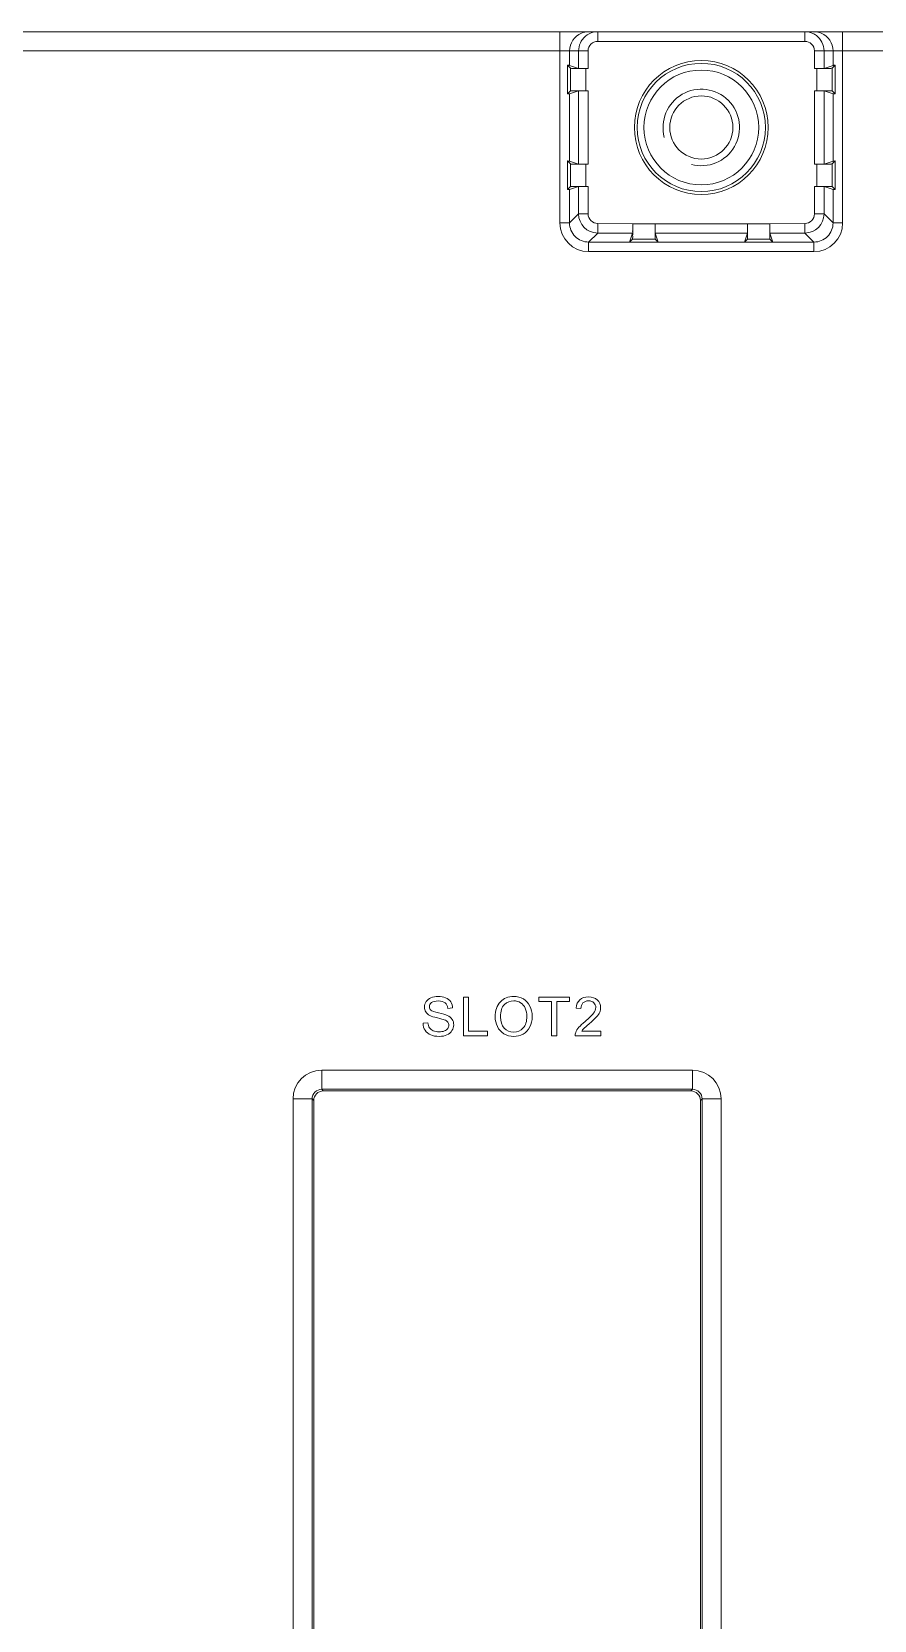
# Model space of a CAD drawing. Header units: millimetres. Extents: x 33157 to 59611, y -29750 to 1750.
# Drawn here: x 55029.7 to 55073.7, y -4279.7 to -4196.7 of the extents above; entities that cross this region are included whole.
import ezdxf

# ---------------------------------------------------------------- set-up
doc = ezdxf.new("R2010")
doc.units = ezdxf.units.MM
doc.layers.get('0').update_dxf_attribs({"lineweight": 18})

msp = doc.modelspace()

# ---------------------------------------------------------------- linework, layer by layer
at = {"lineweight": 9}
for p, q in [((55057.32, -4196.655), (55057.32, -4206.643)), ((55059.292, -4196.655), (55059.292, -4197.155)), ((55070.122, -4196.655), (55070.122, -4197.155)), ((55072.094, -4196.655), (55072.094, -4206.643)), ((55057.82, -4197.655), (55057.82, -4198.409)), ((55058.292, -4197.655), (55058.292, -4198.566)), ((55058.792, -4197.655), (55058.792, -4198.571)), ((55070.622, -4197.655), (55070.622, -4198.571)), ((55071.122, -4197.655), (55071.122, -4198.566)), ((55071.594, -4197.655), (55071.594, -4198.409)), ((55057.709, -4198.407), (55057.709, -4199.903)), ((55057.866, -4198.564), (55057.866, -4199.746)), ((55058.666, -4198.571), (55058.666, -4199.739)), ((55070.748, -4198.571), (55070.748, -4199.739)), ((55071.548, -4198.564), (55071.548, -4199.746)), ((55071.705, -4198.407), (55071.705, -4199.903)), ((55058.292, -4199.743), (55058.292, -4203.566)), ((55058.792, -4199.739), (55058.792, -4203.571)), ((55070.622, -4199.739), (55070.622, -4203.571)), ((55071.122, -4199.743), (55071.122, -4203.566)), ((55057.82, -4199.901), (55057.82, -4203.409)), ((55071.594, -4199.901), (55071.594, -4203.409)), ((55057.709, -4203.407), (55057.709, -4204.903)), ((55057.866, -4203.564), (55057.866, -4204.746)), ((55058.666, -4203.571), (55058.666, -4204.739)), ((55070.748, -4203.571), (55070.748, -4204.739)), ((55071.548, -4203.564), (55071.548, -4204.746)), ((55071.705, -4203.407), (55071.705, -4204.903)), ((55058.292, -4204.743), (55058.292, -4206.17)), ((55058.792, -4204.739), (55058.792, -4206.17)), ((55070.622, -4204.739), (55070.622, -4206.17)), ((55071.122, -4204.743), (55071.122, -4206.17)), ((55057.82, -4204.901), (55057.82, -4206.643)), ((55071.594, -4204.901), (55071.594, -4206.643)), ((55059.291, -4206.67), (55059.291, -4207.17)), ((55070.122, -4206.67), (55070.122, -4207.17)), ((55058.819, -4207.642), (55058.819, -4208.142)), ((55070.595, -4207.642), (55070.595, -4208.142)), ((55044.866, -4250.914), (55044.866, -4251.914)), ((55064.248, -4250.914), (55064.248, -4251.914)), ((55043.366, -4252.414), (55043.366, -4307.246)), ((55044.366, -4252.414), (55044.366, -4307.246)), ((55044.451, -4252.499), (55044.451, -4307.161)), ((55064.663, -4252.499), (55064.663, -4307.161)), ((55064.748, -4252.414), (55064.748, -4307.246)), ((55065.748, -4252.414), (55065.748, -4307.246))]:
    msp.add_line(p, q, dxfattribs=at)
for points in [[(54868.32, -4196.655), (54868.32, -4196.655), (55131.206, -4196.655), (55131.206, -4196.655)], [(55058.437, -4196.731), (55058.063, -4196.886), (55057.82, -4197.251), (55057.82, -4197.655)], [(55058.385, -4197.234), (55058.324, -4197.364), (55058.292, -4197.511), (55058.292, -4197.655)], [(55058.49, -4197.057), (55058.449, -4197.112), (55058.414, -4197.172), (55058.385, -4197.234)], [(55058.437, -4196.731), (55058.557, -4196.681), (55058.689, -4196.655), (55058.819, -4196.655)], [(55059.292, -4196.655), (55058.976, -4196.655), (55058.679, -4196.804), (55058.49, -4197.057)], [(55059.292, -4197.155), (55059.016, -4197.155), (55058.792, -4197.379), (55058.792, -4197.655)], [(55070.122, -4197.155), (55070.122, -4197.155), (55059.292, -4197.155), (55059.292, -4197.155)], [(55070.543, -4196.748), (55070.413, -4196.687), (55070.266, -4196.655), (55070.122, -4196.655)], [(55070.622, -4197.655), (55070.622, -4197.379), (55070.398, -4197.155), (55070.122, -4197.155)], [(55070.72, -4196.853), (55070.665, -4196.812), (55070.605, -4196.777), (55070.543, -4196.748)], [(55070.977, -4196.731), (55070.857, -4196.681), (55070.725, -4196.655), (55070.595, -4196.655)], [(55071.122, -4197.655), (55071.122, -4197.339), (55070.973, -4197.042), (55070.72, -4196.853)], [(55071.594, -4197.655), (55071.594, -4197.251), (55071.351, -4196.886), (55070.977, -4196.731)], [(55025.622, -4197.655), (55025.622, -4197.655), (55058.792, -4197.655), (55058.792, -4197.655)], [(55070.622, -4197.655), (55070.622, -4197.655), (55103.792, -4197.655), (55103.792, -4197.655)], [(55057.866, -4198.564), (55057.866, -4198.564), (55057.709, -4198.407), (55057.709, -4198.407)], [(55057.82, -4198.409), (55057.817, -4198.408), (55057.778, -4198.407), (55057.709, -4198.407)], [(55057.82, -4198.409), (55057.82, -4198.409), (55058.292, -4198.566), (55058.292, -4198.566)], [(55057.866, -4198.564), (55057.87, -4198.568), (55058.227, -4198.571), (55058.666, -4198.571)], [(55058.292, -4198.566), (55058.299, -4198.569), (55058.52, -4198.571), (55058.792, -4198.571)], [(55058.792, -4198.571), (55058.792, -4198.571), (55058.666, -4198.571), (55058.666, -4198.571)], [(55070.622, -4198.571), (55070.622, -4198.571), (55070.748, -4198.571), (55070.748, -4198.571)], [(55071.594, -4198.409), (55071.594, -4198.409), (55071.122, -4198.566), (55071.122, -4198.566)], [(55071.548, -4198.564), (55071.548, -4198.564), (55071.705, -4198.407), (55071.705, -4198.407)], [(55071.705, -4198.407), (55071.636, -4198.407), (55071.597, -4198.408), (55071.594, -4198.409)], [(55057.866, -4199.746), (55057.866, -4199.746), (55057.709, -4199.903), (55057.709, -4199.903)], [(55057.82, -4199.901), (55057.82, -4199.901), (55058.292, -4199.743), (55058.292, -4199.743)], [(55058.792, -4199.739), (55058.792, -4199.739), (55058.666, -4199.739), (55058.666, -4199.739)], [(55070.622, -4199.739), (55070.622, -4199.739), (55070.748, -4199.739), (55070.748, -4199.739)], [(55071.122, -4199.743), (55071.115, -4199.741), (55070.893, -4199.739), (55070.622, -4199.739)], [(55071.548, -4199.746), (55071.544, -4199.742), (55071.187, -4199.739), (55070.748, -4199.739)], [(55071.594, -4199.901), (55071.594, -4199.901), (55071.122, -4199.743), (55071.122, -4199.743)], [(55071.548, -4199.746), (55071.548, -4199.746), (55071.705, -4199.903), (55071.705, -4199.903)], [(55057.709, -4199.903), (55057.778, -4199.903), (55057.817, -4199.902), (55057.82, -4199.901)], [(55071.594, -4199.901), (55071.597, -4199.902), (55071.636, -4199.903), (55071.705, -4199.903)], [(55057.866, -4203.564), (55057.866, -4203.564), (55057.709, -4203.407), (55057.709, -4203.407)], [(55057.82, -4203.409), (55057.817, -4203.408), (55057.778, -4203.407), (55057.709, -4203.407)], [(55057.82, -4203.409), (55057.82, -4203.409), (55058.292, -4203.566), (55058.292, -4203.566)], [(55057.866, -4203.564), (55057.87, -4203.568), (55058.227, -4203.571), (55058.666, -4203.571)], [(55058.292, -4203.566), (55058.299, -4203.569), (55058.52, -4203.571), (55058.792, -4203.571)], [(55058.792, -4203.571), (55058.792, -4203.571), (55058.666, -4203.571), (55058.666, -4203.571)], [(55070.622, -4203.571), (55070.622, -4203.571), (55070.748, -4203.571), (55070.748, -4203.571)], [(55071.594, -4203.409), (55071.594, -4203.409), (55071.122, -4203.566), (55071.122, -4203.566)], [(55071.548, -4203.564), (55071.548, -4203.564), (55071.705, -4203.407), (55071.705, -4203.407)], [(55071.705, -4203.407), (55071.636, -4203.407), (55071.597, -4203.408), (55071.594, -4203.409)], [(55057.866, -4204.746), (55057.866, -4204.746), (55057.709, -4204.903), (55057.709, -4204.903)], [(55057.82, -4204.901), (55057.82, -4204.901), (55058.292, -4204.743), (55058.292, -4204.743)], [(55058.792, -4204.739), (55058.792, -4204.739), (55058.666, -4204.739), (55058.666, -4204.739)], [(55070.622, -4204.739), (55070.622, -4204.739), (55070.748, -4204.739), (55070.748, -4204.739)], [(55071.122, -4204.743), (55071.115, -4204.741), (55070.893, -4204.739), (55070.622, -4204.739)], [(55071.548, -4204.746), (55071.544, -4204.742), (55071.187, -4204.739), (55070.748, -4204.739)], [(55071.594, -4204.901), (55071.594, -4204.901), (55071.122, -4204.743), (55071.122, -4204.743)], [(55071.548, -4204.746), (55071.548, -4204.746), (55071.705, -4204.903), (55071.705, -4204.903)], [(55057.709, -4204.903), (55057.778, -4204.903), (55057.817, -4204.902), (55057.82, -4204.901)], [(55071.594, -4204.901), (55071.597, -4204.902), (55071.636, -4204.903), (55071.705, -4204.903)], [(55058.292, -4206.17), (55058.292, -4206.17), (55057.82, -4206.643), (55057.82, -4206.643)], [(55058.792, -4206.17), (55058.792, -4206.17), (55058.292, -4206.17), (55058.292, -4206.17)], [(55058.292, -4206.17), (55058.292, -4206.723), (55058.739, -4207.17), (55059.291, -4207.17)], [(55070.122, -4207.17), (55070.675, -4207.17), (55071.122, -4206.723), (55071.122, -4206.17)], [(55070.622, -4206.17), (55070.622, -4206.17), (55071.122, -4206.17), (55071.122, -4206.17)], [(55071.122, -4206.17), (55071.122, -4206.17), (55071.594, -4206.643), (55071.594, -4206.643)], [(55057.32, -4206.643), (55057.32, -4206.643), (55057.82, -4206.643), (55057.82, -4206.643)], [(55057.32, -4206.643), (55057.32, -4207.471), (55057.991, -4208.142), (55058.819, -4208.142)], [(55059.291, -4207.17), (55059.291, -4207.17), (55058.819, -4207.642), (55058.819, -4207.642)], [(55059.291, -4206.67), (55059.291, -4206.67), (55061.123, -4206.683), (55061.123, -4206.683)], [(55059.291, -4207.17), (55059.291, -4207.17), (55061.118, -4207.17), (55061.118, -4207.17)], [(55060.961, -4207.642), (55060.961, -4207.642), (55061.118, -4207.17), (55061.118, -4207.17)], [(55061.123, -4206.683), (55061.123, -4206.683), (55068.291, -4206.683), (55068.291, -4206.683)], [(55062.295, -4207.17), (55062.295, -4207.17), (55067.118, -4207.17), (55067.118, -4207.17)], [(55062.453, -4207.642), (55062.453, -4207.642), (55062.295, -4207.17), (55062.295, -4207.17)], [(55066.961, -4207.642), (55066.961, -4207.642), (55067.118, -4207.17), (55067.118, -4207.17)], [(55068.291, -4206.683), (55068.291, -4206.683), (55070.122, -4206.67), (55070.122, -4206.67)], [(55068.295, -4207.17), (55068.295, -4207.17), (55070.122, -4207.17), (55070.122, -4207.17)], [(55068.453, -4207.642), (55068.453, -4207.642), (55068.295, -4207.17), (55068.295, -4207.17)], [(55070.122, -4207.17), (55070.122, -4207.17), (55070.595, -4207.642), (55070.595, -4207.642)], [(55070.595, -4208.142), (55071.423, -4208.142), (55072.094, -4207.471), (55072.094, -4206.643)], [(55072.094, -4206.643), (55072.094, -4206.643), (55071.594, -4206.643), (55071.594, -4206.643)], [(55058.819, -4207.642), (55058.819, -4207.642), (55060.961, -4207.642), (55060.961, -4207.642)], [(55060.96, -4207.651), (55060.96, -4207.651), (55062.453, -4207.651), (55062.453, -4207.651)], [(55061.116, -4207.496), (55061.116, -4207.496), (55060.96, -4207.651), (55060.96, -4207.651)], [(55061.116, -4207.496), (55061.116, -4207.496), (55062.298, -4207.496), (55062.298, -4207.496)], [(55062.298, -4207.496), (55062.298, -4207.496), (55062.453, -4207.646), (55062.453, -4207.646)], [(55062.453, -4207.642), (55062.453, -4207.642), (55066.961, -4207.642), (55066.961, -4207.642)], [(55062.453, -4207.651), (55062.453, -4207.651), (55062.453, -4207.651), (55062.453, -4207.651)], [(55066.96, -4207.651), (55066.96, -4207.651), (55068.453, -4207.651), (55068.453, -4207.651)], [(55067.116, -4207.496), (55067.116, -4207.496), (55066.96, -4207.651), (55066.96, -4207.651)], [(55067.116, -4207.496), (55067.116, -4207.496), (55068.298, -4207.496), (55068.298, -4207.496)], [(55068.298, -4207.496), (55068.298, -4207.496), (55068.453, -4207.646), (55068.453, -4207.646)], [(55068.453, -4207.642), (55068.453, -4207.642), (55070.595, -4207.642), (55070.595, -4207.642)], [(55068.453, -4207.651), (55068.453, -4207.651), (55068.453, -4207.651), (55068.453, -4207.651)], [(55058.819, -4208.142), (55058.819, -4208.142), (55070.595, -4208.142), (55070.595, -4208.142)], [(55044.866, -4250.914), (55044.037, -4250.914), (55043.366, -4251.585), (55043.366, -4252.414)], [(55044.866, -4250.914), (55044.866, -4250.914), (55064.248, -4250.914), (55064.248, -4250.914)], [(55065.748, -4252.414), (55065.748, -4251.585), (55065.077, -4250.914), (55064.248, -4250.914)], [(55044.951, -4251.999), (55044.675, -4251.999), (55044.451, -4252.223), (55044.451, -4252.499)], [(55044.866, -4251.914), (55044.866, -4251.914), (55064.248, -4251.914), (55064.248, -4251.914)], [(55044.951, -4251.999), (55044.951, -4251.999), (55064.163, -4251.999), (55064.163, -4251.999)], [(55044.951, -4251.999), (55044.951, -4251.999), (55044.866, -4251.914), (55044.866, -4251.914)], [(55064.248, -4251.914), (55064.248, -4251.914), (55064.163, -4251.999), (55064.163, -4251.999)], [(55064.663, -4252.499), (55064.663, -4252.223), (55064.439, -4251.999), (55064.163, -4251.999)], [(55043.366, -4252.414), (55043.366, -4252.414), (55044.366, -4252.414), (55044.366, -4252.414)], [(55044.451, -4252.499), (55044.451, -4252.499), (55044.366, -4252.414), (55044.366, -4252.414)], [(55064.748, -4252.414), (55064.748, -4252.414), (55064.663, -4252.499), (55064.663, -4252.499)], [(55065.748, -4252.414), (55065.748, -4252.414), (55064.748, -4252.414), (55064.748, -4252.414)]]:
    msp.add_open_spline(points, degree=3, dxfattribs=at)
for points, knots in [([(55068.207, -4201.655), (55068.207, -4199.722), (55066.64, -4198.155), (55064.707, -4198.155), (55062.774, -4198.155), (55061.207, -4199.722), (55061.207, -4201.655), (55061.207, -4203.588), (55062.774, -4205.155), (55064.707, -4205.155), (55066.64, -4205.155), (55068.207, -4203.588), (55068.207, -4201.655)], [0, 0, 0, 0, 158512.287725, 158512.287725, 158512.287725, 317024.57545, 317024.57545, 317024.57545, 475536.863175, 475536.863175, 475536.863175, 634049.1509, 634049.1509, 634049.1509, 634049.1509]), ([(55068.057, -4201.655), (55068.057, -4199.805), (55066.557, -4198.305), (55064.707, -4198.305), (55062.857, -4198.305), (55061.357, -4199.805), (55061.357, -4201.655), (55061.357, -4203.505), (55062.857, -4205.005), (55064.707, -4205.005), (55066.557, -4205.005), (55068.057, -4203.505), (55068.057, -4201.655)], [0, 0, 0, 0, 158512.844519, 158512.844519, 158512.844519, 317025.689038, 317025.689038, 317025.689038, 475538.533557, 475538.533557, 475538.533557, 634051.378076, 634051.378076, 634051.378076, 634051.378076]), ([(55067.707, -4201.655), (55067.707, -4199.998), (55066.364, -4198.655), (55064.707, -4198.655), (55063.05, -4198.655), (55061.707, -4199.998), (55061.707, -4201.655), (55061.707, -4203.312), (55063.05, -4204.655), (55064.707, -4204.655), (55066.364, -4204.655), (55067.707, -4203.312), (55067.707, -4201.655)], [0, 0, 0, 0, 158514.143825, 158514.143825, 158514.143825, 317028.28765, 317028.28765, 317028.28765, 475542.431476, 475542.431476, 475542.431476, 634056.575301, 634056.575301, 634056.575301, 634056.575301]), ([(55070.72, -4198.571), (55070.825, -4198.571), (55070.929, -4198.571), (55071.033, -4198.57), (55071.08, -4198.57), (55071.128, -4198.57), (55071.175, -4198.57), (55071.217, -4198.57), (55071.259, -4198.569), (55071.301, -4198.569), (55071.336, -4198.568), (55071.37, -4198.567), (55071.405, -4198.568), (55071.431, -4198.568), (55071.457, -4198.569), (55071.482, -4198.567), (55071.498, -4198.565), (55071.513, -4198.562), (55071.531, -4198.565), (55071.537, -4198.566), (55071.544, -4198.568), (55071.548, -4198.564)], [0, 0, 0, 0, 149550.941484, 149550.941484, 149550.941484, 299101.882967, 299101.882967, 299101.882967, 448652.824451, 448652.824451, 448652.824451, 598203.765934, 598203.765934, 598203.765934, 747754.707418, 747754.707418, 747754.707418, 897305.648901, 897305.648901, 897305.648901, 1046856.590385, 1046856.590385, 1046856.590385, 1046856.590385]), ([(55070.72, -4198.571), (55070.772, -4198.571), (55070.822, -4198.57), (55070.874, -4198.57), (55070.917, -4198.57), (55070.96, -4198.571), (55071.003, -4198.569), (55071.031, -4198.568), (55071.06, -4198.566), (55071.089, -4198.568), (55071.1, -4198.569), (55071.112, -4198.57), (55071.122, -4198.566)], [0, 0, 0, 0, 158537.555503, 158537.555503, 158537.555503, 317075.111006, 317075.111006, 317075.111006, 475612.666509, 475612.666509, 475612.666509, 634150.222012, 634150.222012, 634150.222012, 634150.222012]), ([(55058.693, -4199.739), (55058.589, -4199.739), (55058.485, -4199.739), (55058.381, -4199.74), (55058.333, -4199.74), (55058.286, -4199.74), (55058.238, -4199.74), (55058.196, -4199.74), (55058.154, -4199.74), (55058.113, -4199.741), (55058.078, -4199.742), (55058.044, -4199.742), (55058.009, -4199.742), (55057.983, -4199.742), (55057.956, -4199.741), (55057.931, -4199.743), (55057.916, -4199.745), (55057.901, -4199.747), (55057.883, -4199.745), (55057.877, -4199.744), (55057.87, -4199.742), (55057.866, -4199.746)], [0, 0, 0, 0, 149518.382435, 149518.382435, 149518.382435, 299036.76487, 299036.76487, 299036.76487, 448555.147305, 448555.147305, 448555.147305, 598073.529741, 598073.529741, 598073.529741, 747591.912176, 747591.912176, 747591.912176, 897110.294611, 897110.294611, 897110.294611, 1046628.677046, 1046628.677046, 1046628.677046, 1046628.677046]), ([(55058.693, -4199.739), (55058.642, -4199.739), (55058.591, -4199.74), (55058.54, -4199.74), (55058.497, -4199.74), (55058.454, -4199.739), (55058.411, -4199.741), (55058.382, -4199.742), (55058.354, -4199.744), (55058.325, -4199.742), (55058.313, -4199.741), (55058.302, -4199.74), (55058.292, -4199.743)], [0, 0, 0, 0, 158504.818109, 158504.818109, 158504.818109, 317009.636218, 317009.636218, 317009.636218, 475514.454327, 475514.454327, 475514.454327, 634019.272437, 634019.272437, 634019.272437, 634019.272437]), ([(55064.189, -4203.587), (55065.064, -4203.821), (55065.986, -4203.439), (55066.439, -4202.655), (55066.892, -4201.871), (55066.761, -4200.881), (55066.121, -4200.241), (55065.481, -4199.601), (55064.491, -4199.47), (55063.707, -4199.923), (55062.923, -4200.375), (55062.541, -4201.298), (55062.775, -4202.173)], [0, 0, 0, 0, 158521.360618, 158521.360618, 158521.360618, 317042.721236, 317042.721236, 317042.721236, 475564.081854, 475564.081854, 475564.081854, 634085.442472, 634085.442472, 634085.442472, 634085.442472]), ([(55066.357, -4201.655), (55066.357, -4200.744), (55065.618, -4200.005), (55064.707, -4200.005), (55063.796, -4200.005), (55063.057, -4200.744), (55063.057, -4201.655), (55063.057, -4202.566), (55063.796, -4203.305), (55064.707, -4203.305), (55065.618, -4203.305), (55066.357, -4202.566), (55066.357, -4201.655)], [0, 0, 0, 0, 158519.155722, 158519.155722, 158519.155722, 317038.311443, 317038.311443, 317038.311443, 475557.467165, 475557.467165, 475557.467165, 634076.622886, 634076.622886, 634076.622886, 634076.622886]), ([(55070.72, -4203.571), (55070.825, -4203.571), (55070.929, -4203.571), (55071.033, -4203.57), (55071.08, -4203.57), (55071.128, -4203.57), (55071.175, -4203.57), (55071.217, -4203.57), (55071.259, -4203.569), (55071.301, -4203.569), (55071.336, -4203.568), (55071.37, -4203.567), (55071.405, -4203.568), (55071.431, -4203.568), (55071.457, -4203.569), (55071.482, -4203.567), (55071.498, -4203.565), (55071.513, -4203.562), (55071.531, -4203.565), (55071.537, -4203.566), (55071.544, -4203.568), (55071.548, -4203.564)], [0, 0, 0, 0, 149557.779404, 149557.779404, 149557.779404, 299115.558808, 299115.558808, 299115.558808, 448673.338212, 448673.338212, 448673.338212, 598231.117615, 598231.117615, 598231.117615, 747788.897019, 747788.897019, 747788.897019, 897346.676423, 897346.676423, 897346.676423, 1046904.455827, 1046904.455827, 1046904.455827, 1046904.455827]), ([(55070.72, -4203.571), (55070.772, -4203.571), (55070.822, -4203.57), (55070.874, -4203.57), (55070.917, -4203.57), (55070.96, -4203.571), (55071.003, -4203.569), (55071.031, -4203.568), (55071.06, -4203.566), (55071.089, -4203.568), (55071.1, -4203.569), (55071.112, -4203.57), (55071.122, -4203.566)], [0, 0, 0, 0, 158545.185628, 158545.185628, 158545.185628, 317090.371256, 317090.371256, 317090.371256, 475635.556885, 475635.556885, 475635.556885, 634180.742513, 634180.742513, 634180.742513, 634180.742513]), ([(55058.693, -4204.739), (55058.589, -4204.739), (55058.485, -4204.739), (55058.381, -4204.74), (55058.333, -4204.74), (55058.286, -4204.74), (55058.238, -4204.74), (55058.196, -4204.74), (55058.154, -4204.74), (55058.113, -4204.741), (55058.078, -4204.742), (55058.044, -4204.742), (55058.009, -4204.742), (55057.983, -4204.742), (55057.956, -4204.741), (55057.931, -4204.743), (55057.916, -4204.745), (55057.901, -4204.747), (55057.883, -4204.745), (55057.877, -4204.744), (55057.87, -4204.742), (55057.866, -4204.746)], [0, 0, 0, 0, 149525.220671, 149525.220671, 149525.220671, 299050.441342, 299050.441342, 299050.441342, 448575.662013, 448575.662013, 448575.662013, 598100.882684, 598100.882684, 598100.882684, 747626.103355, 747626.103355, 747626.103355, 897151.324025, 897151.324025, 897151.324025, 1046676.544696, 1046676.544696, 1046676.544696, 1046676.544696]), ([(55058.693, -4204.739), (55058.642, -4204.739), (55058.591, -4204.74), (55058.54, -4204.74), (55058.497, -4204.74), (55058.454, -4204.739), (55058.411, -4204.741), (55058.382, -4204.742), (55058.354, -4204.744), (55058.325, -4204.742), (55058.313, -4204.741), (55058.302, -4204.74), (55058.292, -4204.743)], [0, 0, 0, 0, 158512.44857, 158512.44857, 158512.44857, 317024.897139, 317024.897139, 317024.897139, 475537.345709, 475537.345709, 475537.345709, 634049.794278, 634049.794278, 634049.794278, 634049.794278]), ([(55058.792, -4206.17), (55058.792, -4206.303), (55058.844, -4206.43), (55058.938, -4206.524), (55059.032, -4206.618), (55059.159, -4206.67), (55059.291, -4206.67)], [0, 0, 0, 0, 178767.199367, 178767.199367, 178767.199367, 357534.398734, 357534.398734, 357534.398734, 357534.398734]), ([(55070.122, -4206.67), (55070.255, -4206.67), (55070.382, -4206.618), (55070.476, -4206.524), (55070.57, -4206.43), (55070.622, -4206.303), (55070.622, -4206.17)], [0, 0, 0, 0, 178803.081655, 178803.081655, 178803.081655, 357606.163311, 357606.163311, 357606.163311, 357606.163311]), ([(55057.82, -4206.643), (55057.82, -4206.908), (55057.925, -4207.162), (55058.112, -4207.35), (55058.3, -4207.537), (55058.554, -4207.642), (55058.819, -4207.642)], [0, 0, 0, 0, 178765.583015, 178765.583015, 178765.583015, 357531.166031, 357531.166031, 357531.166031, 357531.166031]), ([(55061.116, -4207.496), (55061.12, -4207.492), (55061.118, -4207.485), (55061.117, -4207.479), (55061.114, -4207.462), (55061.117, -4207.447), (55061.118, -4207.432), (55061.121, -4207.408), (55061.12, -4207.382), (55061.12, -4207.356), (55061.119, -4207.322), (55061.12, -4207.288), (55061.121, -4207.255), (55061.121, -4207.214), (55061.121, -4207.173), (55061.122, -4207.132), (55061.122, -4207.085), (55061.122, -4207.038), (55061.122, -4206.992), (55061.123, -4206.889), (55061.123, -4206.786), (55061.123, -4206.683)], [0, 0, 0, 0, 149536.980803, 149536.980803, 149536.980803, 299073.961605, 299073.961605, 299073.961605, 448610.942408, 448610.942408, 448610.942408, 598147.923211, 598147.923211, 598147.923211, 747684.904013, 747684.904013, 747684.904013, 897221.884816, 897221.884816, 897221.884816, 1046758.865618, 1046758.865618, 1046758.865618, 1046758.865618]), ([(55061.123, -4206.683), (55061.123, -4206.745), (55061.122, -4206.806), (55061.122, -4206.867), (55061.123, -4206.92), (55061.123, -4206.972), (55061.121, -4207.024), (55061.12, -4207.059), (55061.118, -4207.094), (55061.12, -4207.13), (55061.121, -4207.143), (55061.123, -4207.157), (55061.118, -4207.17)], [0, 0, 0, 0, 158523.101031, 158523.101031, 158523.101031, 317046.202063, 317046.202063, 317046.202063, 475569.303094, 475569.303094, 475569.303094, 634092.404125, 634092.404125, 634092.404125, 634092.404125]), ([(55062.291, -4206.683), (55062.291, -4206.745), (55062.292, -4206.806), (55062.291, -4206.867), (55062.291, -4206.92), (55062.29, -4206.972), (55062.292, -4207.024), (55062.294, -4207.059), (55062.296, -4207.094), (55062.294, -4207.13), (55062.293, -4207.143), (55062.291, -4207.157), (55062.295, -4207.17)], [0, 0, 0, 0, 158526.33572, 158526.33572, 158526.33572, 317052.67144, 317052.67144, 317052.67144, 475579.00716, 475579.00716, 475579.00716, 634105.34288, 634105.34288, 634105.34288, 634105.34288]), ([(55062.291, -4206.683), (55062.291, -4206.786), (55062.291, -4206.889), (55062.292, -4206.992), (55062.292, -4207.038), (55062.292, -4207.085), (55062.292, -4207.132), (55062.292, -4207.173), (55062.292, -4207.214), (55062.293, -4207.255), (55062.294, -4207.288), (55062.294, -4207.322), (55062.294, -4207.356), (55062.294, -4207.382), (55062.293, -4207.408), (55062.295, -4207.432), (55062.297, -4207.447), (55062.299, -4207.462), (55062.297, -4207.479), (55062.296, -4207.485), (55062.294, -4207.492), (55062.298, -4207.496)], [0, 0, 0, 0, 149539.315006, 149539.315006, 149539.315006, 299078.630012, 299078.630012, 299078.630012, 448617.945018, 448617.945018, 448617.945018, 598157.260024, 598157.260024, 598157.260024, 747696.57503, 747696.57503, 747696.57503, 897235.890036, 897235.890036, 897235.890036, 1046775.205042, 1046775.205042, 1046775.205042, 1046775.205042]), ([(55067.116, -4207.496), (55067.12, -4207.492), (55067.118, -4207.485), (55067.117, -4207.479), (55067.114, -4207.462), (55067.117, -4207.447), (55067.118, -4207.432), (55067.121, -4207.408), (55067.12, -4207.382), (55067.12, -4207.356), (55067.119, -4207.322), (55067.12, -4207.288), (55067.121, -4207.255), (55067.121, -4207.214), (55067.121, -4207.173), (55067.122, -4207.132), (55067.122, -4207.085), (55067.122, -4207.038), (55067.122, -4206.992), (55067.123, -4206.889), (55067.123, -4206.786), (55067.123, -4206.683)], [0, 0, 0, 0, 149552.64875, 149552.64875, 149552.64875, 299105.2975, 299105.2975, 299105.2975, 448657.946249, 448657.946249, 448657.946249, 598210.594999, 598210.594999, 598210.594999, 747763.243749, 747763.243749, 747763.243749, 897315.892499, 897315.892499, 897315.892499, 1046868.541249, 1046868.541249, 1046868.541249, 1046868.541249]), ([(55067.123, -4206.683), (55067.123, -4206.745), (55067.122, -4206.806), (55067.122, -4206.867), (55067.123, -4206.92), (55067.123, -4206.972), (55067.121, -4207.024), (55067.12, -4207.059), (55067.118, -4207.094), (55067.12, -4207.13), (55067.121, -4207.143), (55067.123, -4207.157), (55067.118, -4207.17)], [0, 0, 0, 0, 158539.675632, 158539.675632, 158539.675632, 317079.351264, 317079.351264, 317079.351264, 475619.026896, 475619.026896, 475619.026896, 634158.702528, 634158.702528, 634158.702528, 634158.702528]), ([(55068.291, -4206.683), (55068.291, -4206.745), (55068.292, -4206.806), (55068.291, -4206.867), (55068.291, -4206.92), (55068.29, -4206.972), (55068.292, -4207.024), (55068.294, -4207.059), (55068.296, -4207.094), (55068.294, -4207.13), (55068.293, -4207.143), (55068.291, -4207.157), (55068.295, -4207.17)], [0, 0, 0, 0, 158542.910322, 158542.910322, 158542.910322, 317085.820644, 317085.820644, 317085.820644, 475628.730966, 475628.730966, 475628.730966, 634171.641288, 634171.641288, 634171.641288, 634171.641288]), ([(55068.291, -4206.683), (55068.291, -4206.786), (55068.291, -4206.889), (55068.292, -4206.992), (55068.292, -4207.038), (55068.292, -4207.085), (55068.292, -4207.132), (55068.292, -4207.173), (55068.292, -4207.214), (55068.293, -4207.255), (55068.294, -4207.288), (55068.294, -4207.322), (55068.294, -4207.356), (55068.294, -4207.382), (55068.293, -4207.408), (55068.295, -4207.432), (55068.297, -4207.447), (55068.299, -4207.462), (55068.297, -4207.479), (55068.296, -4207.485), (55068.294, -4207.492), (55068.298, -4207.496)], [0, 0, 0, 0, 149554.982955, 149554.982955, 149554.982955, 299109.96591, 299109.96591, 299109.96591, 448664.948864, 448664.948864, 448664.948864, 598219.931819, 598219.931819, 598219.931819, 747774.914774, 747774.914774, 747774.914774, 897329.897729, 897329.897729, 897329.897729, 1046884.880684, 1046884.880684, 1046884.880684, 1046884.880684]), ([(55070.595, -4207.642), (55070.86, -4207.642), (55071.114, -4207.537), (55071.302, -4207.35), (55071.489, -4207.162), (55071.594, -4206.908), (55071.594, -4206.643)], [0, 0, 0, 0, 178806.547083, 178806.547083, 178806.547083, 357613.094167, 357613.094167, 357613.094167, 357613.094167]), ([(55044.866, -4251.914), (55044.733, -4251.914), (55044.606, -4251.966), (55044.512, -4252.06), (55044.418, -4252.154), (55044.366, -4252.281), (55044.366, -4252.414)], [0, 0, 0, 0, 178800.791641, 178800.791641, 178800.791641, 357601.583282, 357601.583282, 357601.583282, 357601.583282]), ([(55064.748, -4252.414), (55064.748, -4252.281), (55064.696, -4252.154), (55064.602, -4252.06), (55064.508, -4251.966), (55064.381, -4251.914), (55064.248, -4251.914)], [0, 0, 0, 0, 178863.312634, 178863.312634, 178863.312634, 357726.625268, 357726.625268, 357726.625268, 357726.625268])]:
    msp.add_open_spline(points, degree=3, knots=knots, dxfattribs=at)
for points, knots in [([(55050.162, -4248.466), (55050.162, -4248.466), (55050.413, -4248.443), (55050.413, -4248.443), (55050.425, -4248.545), (55050.453, -4248.628), (55050.496, -4248.694), (55050.54, -4248.759), (55050.608, -4248.811), (55050.7, -4248.852), (55050.791, -4248.892), (55050.895, -4248.912), (55051.009, -4248.912), (55051.112, -4248.912), (55051.201, -4248.897), (55051.279, -4248.866), (55051.358, -4248.836), (55051.415, -4248.794), (55051.453, -4248.741), (55051.492, -4248.687), (55051.511, -4248.63), (55051.511, -4248.568), (55051.511, -4248.505), (55051.493, -4248.449), (55051.456, -4248.402), (55051.419, -4248.355), (55051.358, -4248.315), (55051.274, -4248.283), (55051.22, -4248.262), (55051.1, -4248.229), (55050.914, -4248.185), (55050.728, -4248.14), (55050.598, -4248.098), (55050.524, -4248.059), (55050.428, -4248.008), (55050.356, -4247.945), (55050.309, -4247.87), (55050.262, -4247.795), (55050.238, -4247.711), (55050.238, -4247.618), (55050.238, -4247.516), (55050.267, -4247.42), (55050.325, -4247.332), (55050.383, -4247.243), (55050.467, -4247.176), (55050.579, -4247.13), (55050.69, -4247.084), (55050.813, -4247.06), (55050.949, -4247.06), (55051.099, -4247.06), (55051.231, -4247.084), (55051.345, -4247.133), (55051.46, -4247.181), (55051.548, -4247.252), (55051.609, -4247.346), (55051.671, -4247.44), (55051.704, -4247.546), (55051.708, -4247.664), (55051.708, -4247.664), (55051.452, -4247.684), (55051.452, -4247.684), (55051.438, -4247.557), (55051.391, -4247.46), (55051.312, -4247.395), (55051.232, -4247.33), (55051.115, -4247.298), (55050.96, -4247.298), (55050.798, -4247.298), (55050.68, -4247.327), (55050.606, -4247.386), (55050.532, -4247.446), (55050.495, -4247.517), (55050.495, -4247.601), (55050.495, -4247.673), (55050.521, -4247.733), (55050.573, -4247.78), (55050.625, -4247.827), (55050.759, -4247.875), (55050.977, -4247.924), (55051.194, -4247.973), (55051.343, -4248.016), (55051.424, -4248.053), (55051.541, -4248.107), (55051.628, -4248.175), (55051.684, -4248.259), (55051.74, -4248.341), (55051.768, -4248.437), (55051.768, -4248.545), (55051.768, -4248.653), (55051.737, -4248.753), (55051.676, -4248.848), (55051.614, -4248.943), (55051.526, -4249.017), (55051.411, -4249.07), (55051.295, -4249.123), (55051.166, -4249.149), (55051.022, -4249.149), (55050.839, -4249.149), (55050.686, -4249.122), (55050.563, -4249.069), (55050.439, -4249.016), (55050.343, -4248.936), (55050.273, -4248.829), (55050.202, -4248.722), (55050.166, -4248.601), (55050.162, -4248.466)], [0, 0, 0, 0, 140550.005912, 140550.005912, 140550.005912, 281100.011824, 281100.011824, 281100.011824, 421650.017737, 421650.017737, 421650.017737, 562200.023649, 562200.023649, 562200.023649, 702750.029561, 702750.029561, 702750.029561, 843300.035473, 843300.035473, 843300.035473, 983850.041385, 983850.041385, 983850.041385, 1124400.047298, 1124400.047298, 1124400.047298, 1264950.05321, 1264950.05321, 1264950.05321, 1405500.059122, 1405500.059122, 1405500.059122, 1546050.065034, 1546050.065034, 1546050.065034, 1686600.070946, 1686600.070946, 1686600.070946, 1827150.076858, 1827150.076858, 1827150.076858, 1967700.082771, 1967700.082771, 1967700.082771, 2108250.088683, 2108250.088683, 2108250.088683, 2248800.094595, 2248800.094595, 2248800.094595, 2389350.100507, 2389350.100507, 2389350.100507, 2529900.106419, 2529900.106419, 2529900.106419, 2670450.112332, 2670450.112332, 2670450.112332, 2811000.118244, 2811000.118244, 2811000.118244, 2951550.124156, 2951550.124156, 2951550.124156, 3092100.130068, 3092100.130068, 3092100.130068, 3232650.13598, 3232650.13598, 3232650.13598, 3373200.141893, 3373200.141893, 3373200.141893, 3513750.147805, 3513750.147805, 3513750.147805, 3654300.153717, 3654300.153717, 3654300.153717, 3794850.159629, 3794850.159629, 3794850.159629, 3935400.165541, 3935400.165541, 3935400.165541, 4075950.171453, 4075950.171453, 4075950.171453, 4216500.177366, 4216500.177366, 4216500.177366, 4357050.183278, 4357050.183278, 4357050.183278, 4497600.18919, 4497600.18919, 4497600.18919, 4638150.195102, 4638150.195102, 4638150.195102, 4778700.201014, 4778700.201014, 4778700.201014, 4919250.206927, 4919250.206927, 4919250.206927, 4919250.206927]), ([(55052.277, -4249.115), (55052.277, -4249.115), (55052.277, -4247.094), (55052.277, -4247.094), (55052.277, -4247.094), (55052.545, -4247.094), (55052.545, -4247.094), (55052.545, -4247.094), (55052.545, -4248.878), (55052.545, -4248.878), (55052.545, -4248.878), (55053.539, -4248.878), (55053.539, -4248.878), (55053.539, -4248.878), (55053.539, -4249.115), (55053.539, -4249.115), (55053.539, -4249.115), (55052.277, -4249.115), (55052.277, -4249.115)], [0, 0, 0, 0, 151807.174465, 151807.174465, 151807.174465, 303614.34893, 303614.34893, 303614.34893, 455421.523396, 455421.523396, 455421.523396, 607228.697861, 607228.697861, 607228.697861, 759035.872326, 759035.872326, 759035.872326, 910843.046791, 910843.046791, 910843.046791, 910843.046791]), ([(55053.933, -4248.132), (55053.933, -4247.797), (55054.023, -4247.534), (55054.204, -4247.345), (55054.384, -4247.155), (55054.616, -4247.06), (55054.901, -4247.06), (55055.088, -4247.06), (55055.256, -4247.105), (55055.406, -4247.194), (55055.555, -4247.283), (55055.67, -4247.407), (55055.748, -4247.567), (55055.827, -4247.726), (55055.866, -4247.906), (55055.866, -4248.108), (55055.866, -4248.313), (55055.825, -4248.496), (55055.742, -4248.657), (55055.659, -4248.819), (55055.542, -4248.941), (55055.391, -4249.024), (55055.239, -4249.108), (55055.075, -4249.149), (55054.9, -4249.149), (55054.709, -4249.149), (55054.539, -4249.103), (55054.389, -4249.011), (55054.24, -4248.919), (55054.126, -4248.794), (55054.049, -4248.635), (55053.972, -4248.477), (55053.933, -4248.309), (55053.933, -4248.132)], [0, 0, 0, 0, 145477.223668, 145477.223668, 145477.223668, 290954.447337, 290954.447337, 290954.447337, 436431.671005, 436431.671005, 436431.671005, 581908.894673, 581908.894673, 581908.894673, 727386.118342, 727386.118342, 727386.118342, 872863.34201, 872863.34201, 872863.34201, 1018340.565678, 1018340.565678, 1018340.565678, 1163817.789346, 1163817.789346, 1163817.789346, 1309295.013015, 1309295.013015, 1309295.013015, 1454772.236683, 1454772.236683, 1454772.236683, 1600249.460351, 1600249.460351, 1600249.460351, 1600249.460351]), ([(55056.881, -4249.115), (55056.881, -4249.115), (55056.881, -4247.331), (55056.881, -4247.331), (55056.881, -4247.331), (55056.215, -4247.331), (55056.215, -4247.331), (55056.215, -4247.331), (55056.215, -4247.094), (55056.215, -4247.094), (55056.215, -4247.094), (55057.815, -4247.094), (55057.815, -4247.094), (55057.815, -4247.094), (55057.815, -4247.331), (55057.815, -4247.331), (55057.815, -4247.331), (55057.149, -4247.331), (55057.149, -4247.331), (55057.149, -4247.331), (55057.149, -4249.115), (55057.149, -4249.115), (55057.149, -4249.115), (55056.881, -4249.115), (55056.881, -4249.115)], [0, 0, 0, 0, 148440.926342, 148440.926342, 148440.926342, 296881.852685, 296881.852685, 296881.852685, 445322.779027, 445322.779027, 445322.779027, 593763.705369, 593763.705369, 593763.705369, 742204.631712, 742204.631712, 742204.631712, 890645.558054, 890645.558054, 890645.558054, 1039086.484397, 1039086.484397, 1039086.484397, 1187527.410739, 1187527.410739, 1187527.410739, 1187527.410739]), ([(55059.45, -4248.878), (55059.45, -4248.878), (55059.45, -4249.115), (55059.45, -4249.115), (55059.45, -4249.115), (55058.112, -4249.115), (55058.112, -4249.115), (55058.11, -4249.055), (55058.12, -4248.998), (55058.141, -4248.942), (55058.176, -4248.852), (55058.231, -4248.762), (55058.306, -4248.674), (55058.382, -4248.586), (55058.49, -4248.484), (55058.631, -4248.369), (55058.85, -4248.189), (55058.998, -4248.046), (55059.076, -4247.941), (55059.154, -4247.836), (55059.193, -4247.736), (55059.193, -4247.642), (55059.193, -4247.544), (55059.158, -4247.461), (55059.087, -4247.393), (55059.017, -4247.326), (55058.925, -4247.292), (55058.811, -4247.292), (55058.691, -4247.292), (55058.595, -4247.328), (55058.523, -4247.399), (55058.451, -4247.47), (55058.415, -4247.569), (55058.414, -4247.695), (55058.414, -4247.695), (55058.16, -4247.67), (55058.16, -4247.67), (55058.178, -4247.48), (55058.243, -4247.335), (55058.357, -4247.235), (55058.472, -4247.136), (55058.624, -4247.086), (55058.817, -4247.086), (55059.011, -4247.086), (55059.164, -4247.14), (55059.277, -4247.247), (55059.391, -4247.355), (55059.447, -4247.489), (55059.447, -4247.648), (55059.447, -4247.728), (55059.431, -4247.808), (55059.397, -4247.886), (55059.364, -4247.965), (55059.309, -4248.047), (55059.233, -4248.133), (55059.155, -4248.219), (55059.028, -4248.338), (55058.85, -4248.489), (55058.701, -4248.614), (55058.605, -4248.699), (55058.563, -4248.743), (55058.52, -4248.788), (55058.486, -4248.833), (55058.458, -4248.878), (55058.458, -4248.878), (55059.45, -4248.878), (55059.45, -4248.878)], [0, 0, 0, 0, 141999.578871, 141999.578871, 141999.578871, 283999.157742, 283999.157742, 283999.157742, 425998.736613, 425998.736613, 425998.736613, 567998.315484, 567998.315484, 567998.315484, 709997.894356, 709997.894356, 709997.894356, 851997.473227, 851997.473227, 851997.473227, 993997.052098, 993997.052098, 993997.052098, 1135996.630969, 1135996.630969, 1135996.630969, 1277996.20984, 1277996.20984, 1277996.20984, 1419995.788711, 1419995.788711, 1419995.788711, 1561995.367582, 1561995.367582, 1561995.367582, 1703994.946453, 1703994.946453, 1703994.946453, 1845994.525324, 1845994.525324, 1845994.525324, 1987994.104196, 1987994.104196, 1987994.104196, 2129993.683067, 2129993.683067, 2129993.683067, 2271993.261938, 2271993.261938, 2271993.261938, 2413992.840809, 2413992.840809, 2413992.840809, 2555992.41968, 2555992.41968, 2555992.41968, 2697991.998551, 2697991.998551, 2697991.998551, 2839991.577422, 2839991.577422, 2839991.577422, 2981991.156293, 2981991.156293, 2981991.156293, 3123990.735164, 3123990.735164, 3123990.735164, 3123990.735164]), ([(55054.21, -4248.136), (55054.21, -4248.379), (55054.275, -4248.571), (55054.406, -4248.711), (55054.537, -4248.85), (55054.701, -4248.92), (55054.898, -4248.92), (55055.1, -4248.92), (55055.265, -4248.85), (55055.395, -4248.709), (55055.525, -4248.568), (55055.59, -4248.367), (55055.59, -4248.108), (55055.59, -4247.943), (55055.562, -4247.8), (55055.506, -4247.678), (55055.451, -4247.555), (55055.37, -4247.46), (55055.263, -4247.393), (55055.156, -4247.326), (55055.036, -4247.292), (55054.903, -4247.292), (55054.713, -4247.292), (55054.551, -4247.357), (55054.414, -4247.487), (55054.278, -4247.616), (55054.21, -4247.833), (55054.21, -4248.136)], [0, 0, 0, 0, 147071.401248, 147071.401248, 147071.401248, 294142.802496, 294142.802496, 294142.802496, 441214.203744, 441214.203744, 441214.203744, 588285.604993, 588285.604993, 588285.604993, 735357.006241, 735357.006241, 735357.006241, 882428.407489, 882428.407489, 882428.407489, 1029499.808737, 1029499.808737, 1029499.808737, 1176571.209985, 1176571.209985, 1176571.209985, 1323642.611233, 1323642.611233, 1323642.611233, 1323642.611233])]:
    msp.add_open_spline(points, degree=3, knots=knots)

doc.saveas('drawing.dxf')
